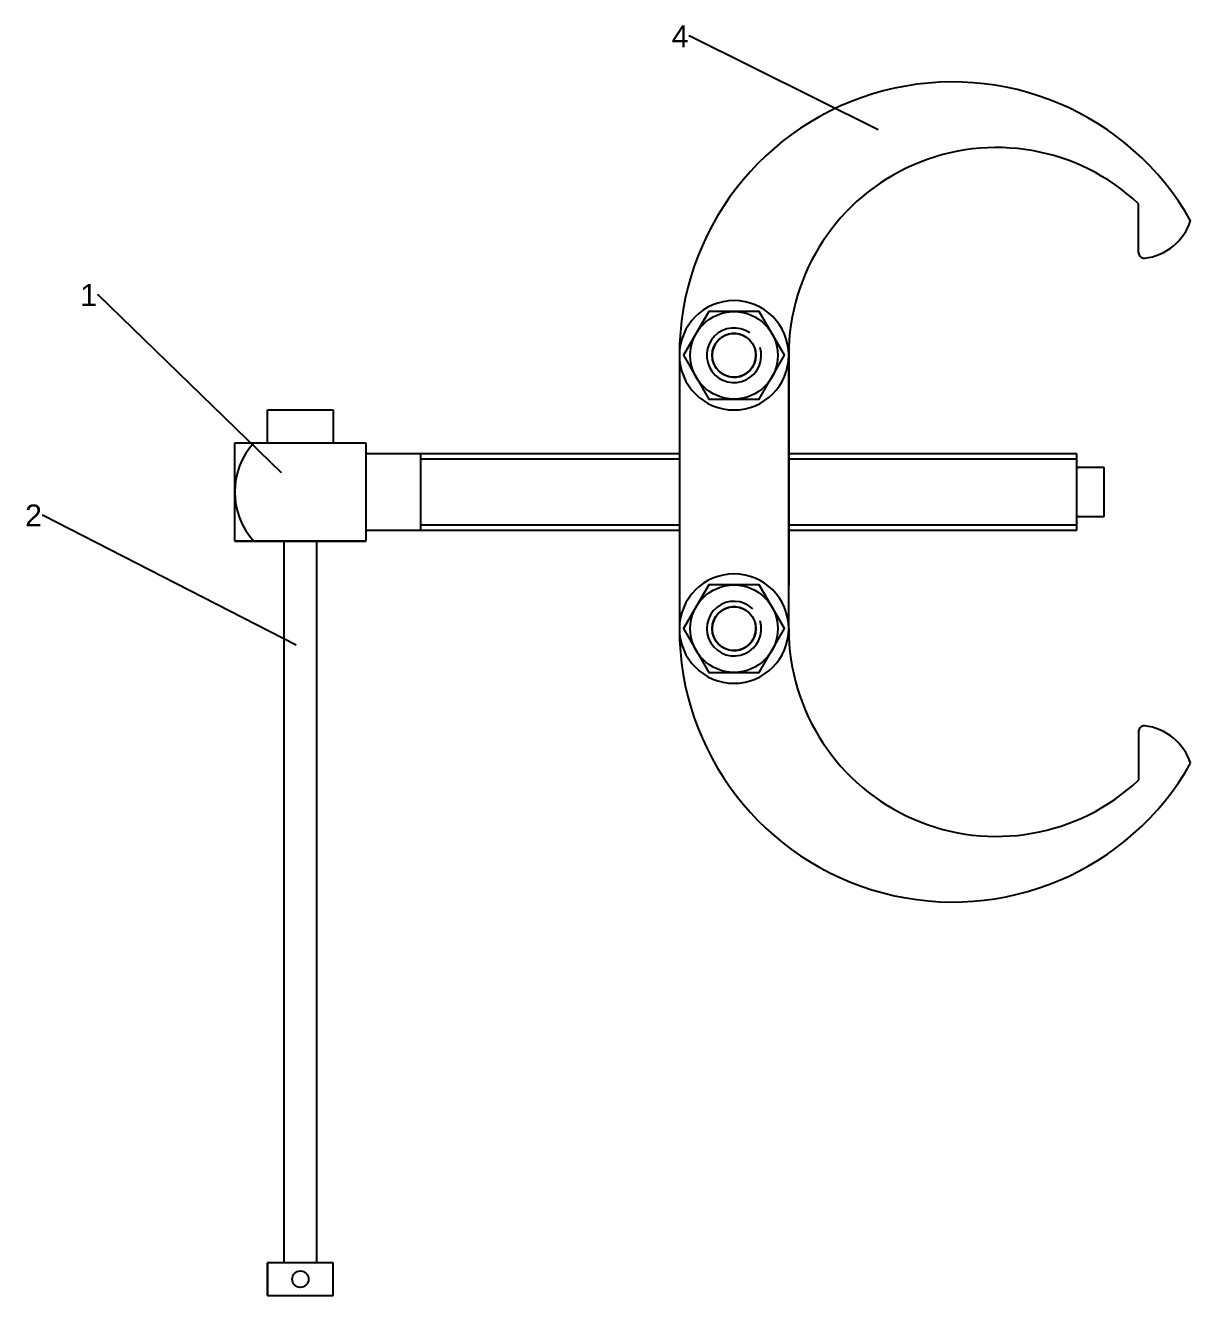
# Model space of a CAD drawing. Header units: inches. Extents: x -771 to 1060, y -276 to 296.
# Drawn here: x -76.6 to 349.7, y -276 to 188.7 of the extents above; entities that cross this region are included whole.
import ezdxf
from ezdxf import colors
from ezdxf.entities.mleader import LeaderData, LeaderLine
from ezdxf.math import Vec2, Vec3

# ---------------------------------------------------------------- set-up
doc = ezdxf.new("R2010")
doc.units = ezdxf.units.IN
doc.header["$MEASUREMENT"] = 0
doc.styles.get("Standard").update_dxf_attribs({"font": 'arial.ttf'})

msp = doc.modelspace()

# ---------------------------------------------------------------- linework, layer by layer
for p, q in [((330.65, 105.54), (330.65, 123.43)), ((162.65, 68), (162.65, 4)), ((202.65, -32), (202.65, 68)), ((202.65, 68), (202.65, -16.27)), ((12, 36), (12, 48)), ((12, 48), (36, 48)), ((36, 48), (36, 36)), ((0, 0), (0, 36)), ((0, 36), (48, 36)), ((48, 36), (48, 0)), ((162.65, 32), (48, 32)), ((68, 32), (68, 4)), ((162.65, 30), (68, 30)), ((308, 32), (202.65, 32)), ((308, 30), (202.65, 30)), ((308, 4), (308, 32)), ((308, 6), (308, 30)), ((318, 27), (308, 27)), ((318, 9), (318, 27)), ((0, 18), (0, 18)), ((68, 6), (162.65, 6)), ((202.65, 6), (308, 6)), ((308, 9), (318, 9)), ((48, 0), (0, 0)), ((0, 0), (48, 0)), ((18, 0), (18, -264)), ((30, -264), (30, 0)), ((48, 4), (162.65, 4)), ((162.65, 4), (162.65, -32)), ((202.65, 4), (308, 4)), ((330.65, -69.54), (330.65, -87.43)), ((18, -264), (12, -264)), ((12, -264), (12, -276)), ((12, -276), (12, -264)), ((36, -264), (18, -264)), ((36, -264), (30, -264)), ((36, -276), (36, -264)), ((12, -276), (36, -276))]:
    msp.add_line(p, q)
for points in [[(173.41, 84), (164.17, 68), (173.41, 52), (191.89, 52), (201.12, 68), (191.89, 84)], [(173.41, -16), (164.17, -32), (173.41, -48), (191.89, -48), (201.12, -32), (191.89, -16)]]:
    msp.add_lwpolyline(points, close=True)
for centre, radius in [((182.65, 68), 16), ((182.65, 68), 8), ((182.65, -32), 16), ((182.65, -32), 8), ((24, -270), 3)]:
    msp.add_circle(centre, radius)
for centre, radius, start, end in [((262.65, 68), 100, 29.5114, 180), ((278.65, 68), 76, 46.8264, 180), ((330.65, 123.43), 20, 276.3794, 342.0432), ((332.65, 105.54), 2, 180, 276.3794), ((182.65, 68), 20, 0, 180), ((182.65, 68), 10, 55.0289, 16.586), ((182.65, 68), 8, 55.0289, 16.586), ((182.65, 68), 20, 180, 0), ((26.64, 18), 26.64, 137.499, 222.501), ((182.65, -32), 20, 0, 180), ((182.65, -32), 10, 46.4485, 16.586), ((182.65, -32), 8, 55.0289, 16.586), ((182.65, -32), 20, 180, 0), ((262.65, -32), 100, 180, 330.4886), ((278.65, -32), 76, 180, 313.1736), ((332.65, -69.54), 2, 83.6206, 180), ((330.65, -87.43), 20, 17.9568, 83.6206)]:
    msp.add_arc(centre, radius, start, end)

# ---------------------------------------------------------------- leaders
ml = msp.add_multileader_mtext('Standard')
ml.set_content('4', color=256)
ml.set_leader_properties()
ml.build(insert=Vec2(0, 0))
ml.multileader.update_dxf_attribs({"dogleg_length": 0.36, "arrow_head_size": 0.18})
ctx = ml.context
ctx.base_point, ctx.char_height, ctx.arrow_head_size, ctx.landing_gap_size, ctx.plane_origin = Vec3(160.41, 184.7), 8, 0.18, 0.09, Vec3(235.53, 150.35)
ctx.text_align_type = 2
notes = []
notes.append((ctx, [(0, (1, 1, 0), (166.48, 184.7), (-1, 0), 0.36, [(0, [(235.53, 150.35)], 0, [])])]))
ctx.mtext.insert, ctx.mtext.alignment, ctx.mtext.flow_direction = Vec3(166.03, 188.7), 3, 5
ml = msp.add_multileader_mtext('Standard')
ml.set_content('1', color=256)
ml.set_leader_properties()
ml.build(insert=Vec2(0, 0))
ml.multileader.update_dxf_attribs({"dogleg_length": 0.36, "arrow_head_size": 0.18})
ctx = ml.context
ctx.base_point, ctx.char_height, ctx.arrow_head_size, ctx.landing_gap_size, ctx.plane_origin = Vec3(-53.38, 90.05), 8, 0.18, 0.09, Vec3(17.16, 24.92)
ctx.text_align_type = 2
notes.append((ctx, [(0, (1, 1, 0), (-49.9, 90.05), (-1, 0), 0.36, [(0, [(17.16, 24.92)], 0, [])])]))
ctx.mtext.insert, ctx.mtext.alignment, ctx.mtext.flow_direction = Vec3(-50.35, 94.05), 3, 5
ml = msp.add_multileader_mtext('Standard')
ml.set_content('2', color=256)
ml.set_leader_properties()
ml.build(insert=Vec2(0, 0))
ml.multileader.update_dxf_attribs({"dogleg_length": 0.36, "arrow_head_size": 0.18})
ctx = ml.context
ctx.base_point, ctx.char_height, ctx.arrow_head_size, ctx.landing_gap_size, ctx.plane_origin = Vec3(-75.93, 9.41), 8, 0.18, 0.09, Vec3(22.66, -38.12)
ctx.text_align_type = 2
notes.append((ctx, [(0, (1, 1, 0), (-70.09, 9.41), (-1, 0), 0.36, [(0, [(22.66, -38.12)], 0, [])])]))
ctx.mtext.insert, ctx.mtext.alignment, ctx.mtext.flow_direction = Vec3(-70.54, 13.41), 3, 5
for ctx, leaders in notes:
    for number, flags, end, landing, length, lines in leaders:
        leader = LeaderData()
        leader.index, (leader.has_last_leader_line, leader.has_dogleg_vector, leader.attachment_direction) = number, flags
        leader.last_leader_point, leader.dogleg_vector, leader.dogleg_length = Vec3(end), Vec3(landing), length
        for number, points, colour, breaks in lines:
            line = LeaderLine()
            line.index, line.vertices, line.color, line.breaks = number, Vec3.list(points), colors.encode_raw_color(colour), breaks
            leader.lines.append(line)
        ctx.leaders.append(leader)

doc.saveas('drawing.dxf')
